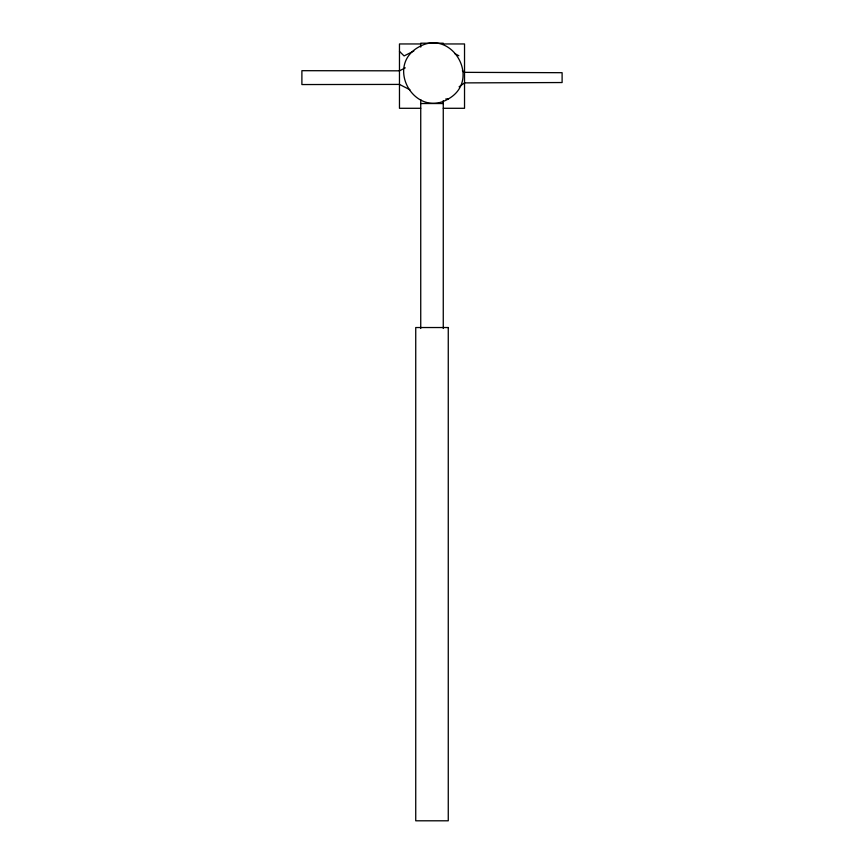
<?xml version="1.0" encoding="UTF-8"?>
<svg xmlns="http://www.w3.org/2000/svg" width="864" height="864" viewBox="0 0 864 864"><rect width="100%" height="100%" fill="white"/><g stroke="black" fill="none" stroke-linecap="round" stroke-linejoin="round"><path stroke-width="1.3" d="M443.286 101.034L443.264 103.529L420.736 103.529M448.297 98.96C482.101 79.909 451.818 27.464 418.424 47.207C384.62 66.258 414.904 118.703 448.297 98.96L445.802 98.96M459.108 86.8L464.53 82.89L562.108 82.544L562.108 72.695L464.53 72.349L462.359 70.794M413.813 51.041L404.093 55.922L399.47 51.376M405.281 67.856L399.47 70.826L301.892 70.686L301.892 84.553L399.47 84.413L409.925 89.759M443.264 43.2L420.736 43.2L420.736 47.099M420.714 43.956L399.47 43.956L399.47 108.292L420.736 108.292M443.286 43.956L464.53 43.956L464.53 108.292L443.264 108.292M454.594 53.503L458.86 55.75M443.264 100.883L443.264 328.471M420.736 99.554L420.736 328.471M448.265 327.532L415.735 327.532L415.735 820.8L448.265 820.8L448.265 327.532"/></g></svg>
